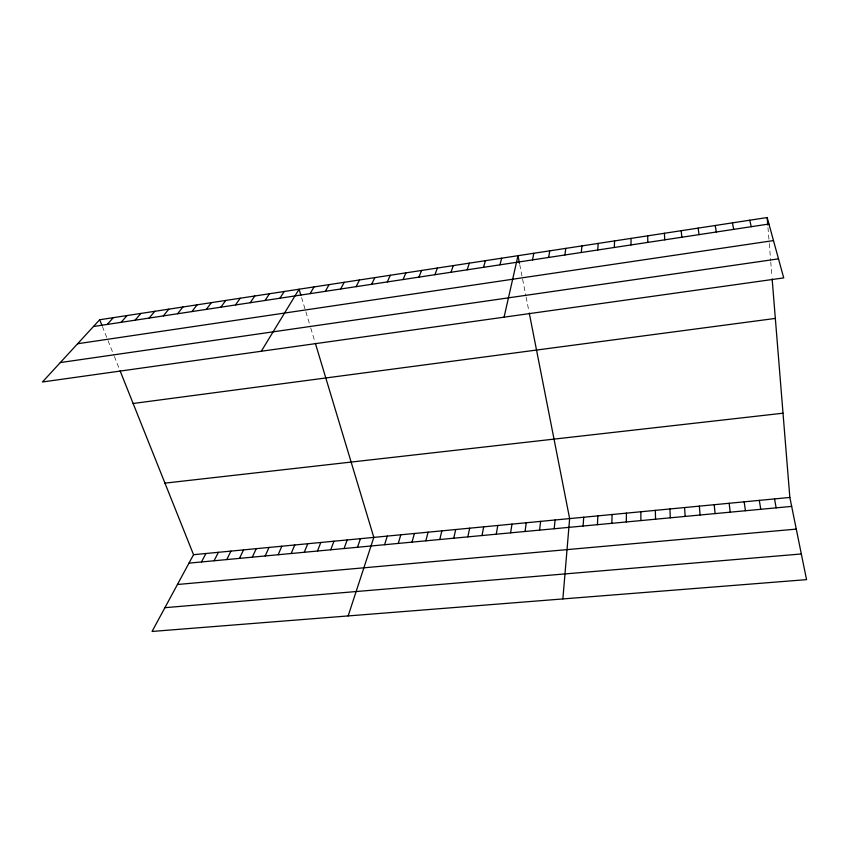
<?xml version="1.0" encoding="UTF-8"?>
<svg xmlns="http://www.w3.org/2000/svg" width="849" height="849" viewBox="0 0 849 849"><rect width="100%" height="100%" fill="white"/><g stroke="black" fill="none" stroke-linecap="round" stroke-linejoin="round"><path stroke-width="0.64" stroke-dasharray="4.25 3.18" d="M102.368 326.504L107.558 339.473M108.046 340.693L113.862 355.253M114.339 356.463L119.125 368.424M301.586 297.585L305.513 310.628M305.873 311.806L310.447 327.003M310.798 328.17L314.618 340.842M519.737 264.612L525.892 295.919M526.136 297.161L528.778 310.638M767.974 227.543L769.173 242.411M769.279 243.642L770.659 260.717M770.765 261.938L771.932 276.339"/><path stroke-width="1.27" d="M631.009 244.947L631.062 238.389M626.318 521.955L626.424 513.136M611.832 523.313L612.097 514.515M614.305 247.483L614.58 240.914M597.431 524.671L597.855 515.884M583.125 526.019L583.698 517.243M597.728 249.999L598.205 243.419M562.876 598.927L569.637 518.59L529.256 313.058M554.195 528.736L555.087 519.981M581.257 252.493L581.947 245.913M539.582 530.116L540.633 521.371M564.893 254.976L565.795 248.386M525.053 531.485L526.263 522.751M510.62 532.843L511.989 524.12M548.645 257.438L549.749 250.837M496.272 534.191L497.79 525.489M482.02 535.539L483.686 526.836M532.514 259.89L533.819 253.278M467.841 536.876L469.667 528.184M453.759 538.192L455.722 529.521M504.083 317.165L517.986 255.698L519.492 263.339M439.761 539.518L441.873 530.858M499.944 264.835L501.642 258.202M425.837 540.824L428.098 532.174M412.009 542.129L414.408 533.49M483.506 267.329L485.416 260.685M398.266 543.424L400.802 534.796M384.597 544.708L387.271 536.09M467.194 269.802L469.295 263.158M348.154 615.928L373.825 537.385L315.372 343.346M357.503 547.255L360.454 538.669M450.989 272.264L453.281 265.61M344.078 548.528L347.156 539.943M434.9 274.705L437.384 268.04M330.739 549.781L333.944 541.216M317.473 551.033L320.805 542.469M418.918 277.124L421.592 270.46M304.282 552.274L307.752 543.731M291.165 553.506L294.762 544.973M403.052 279.533L405.907 272.858M278.132 554.737L281.857 546.215M265.175 555.957L269.027 547.446M387.293 281.932L390.338 275.246M252.291 557.167L256.26 548.666M239.482 558.366L243.578 549.887M371.639 284.298L374.865 277.612M226.747 559.565L230.96 551.097M356.102 286.665L359.498 279.968M214.086 560.764L218.416 552.306M201.5 561.942L205.946 553.495M340.661 289L344.238 282.303M120.07 370.79L193.54 554.694L152.067 631.454L806.55 579.644L789.846 497.45L772.134 278.918M325.326 291.334L329.083 284.627M310.097 293.637L314.024 286.93M261.28 351.263L299.071 289.222L300.864 295.197M279.947 298.211L284.213 291.494M265.026 300.482L269.451 293.754M250.2 302.732L254.785 295.993M235.481 304.961L240.225 298.232M220.857 307.179L225.749 300.44M206.318 309.386L211.38 302.647M191.885 311.583L197.095 304.833M177.547 313.759L182.906 306.998M163.305 315.913L168.813 309.163M149.148 318.067L154.805 311.307M135.087 320.2L140.892 313.44M121.12 322.312L127.063 315.552M107.239 324.424L113.32 317.653M99.673 319.744L42.45 381.986L783.723 277.899L767.167 217.546L99.673 319.744L101.922 325.379M93.454 326.515L768.939 224.019M77.62 343.739L773.481 240.575M60.311 362.565L778.501 258.849M133.134 403.487L775.339 318.428M164.95 483.134L783.022 413.208M193.54 554.694L789.846 497.45M188.987 563.131L791.661 506.386M177.441 584.494L796.277 529.107M164.908 607.682L801.329 553.972M749.731 220.22L751.269 226.694M732.422 222.873L733.716 229.357M774.532 498.925L776.156 507.84M715.229 225.505L716.301 232M759.303 500.379L760.757 509.294M744.18 501.833L745.443 510.737M698.165 228.116L699.003 234.632M729.142 503.277L730.236 512.17M714.2 504.709L715.113 513.592M681.216 230.705L681.821 237.232M699.353 506.142L700.085 515.003M767.167 217.546L767.772 225.049M684.591 507.553L685.154 516.415M664.385 233.284L664.767 239.821M669.914 508.965L670.307 517.805M655.332 510.366L655.555 519.195M647.67 235.842L647.829 242.389M640.836 511.756L640.899 520.575"/></g></svg>
